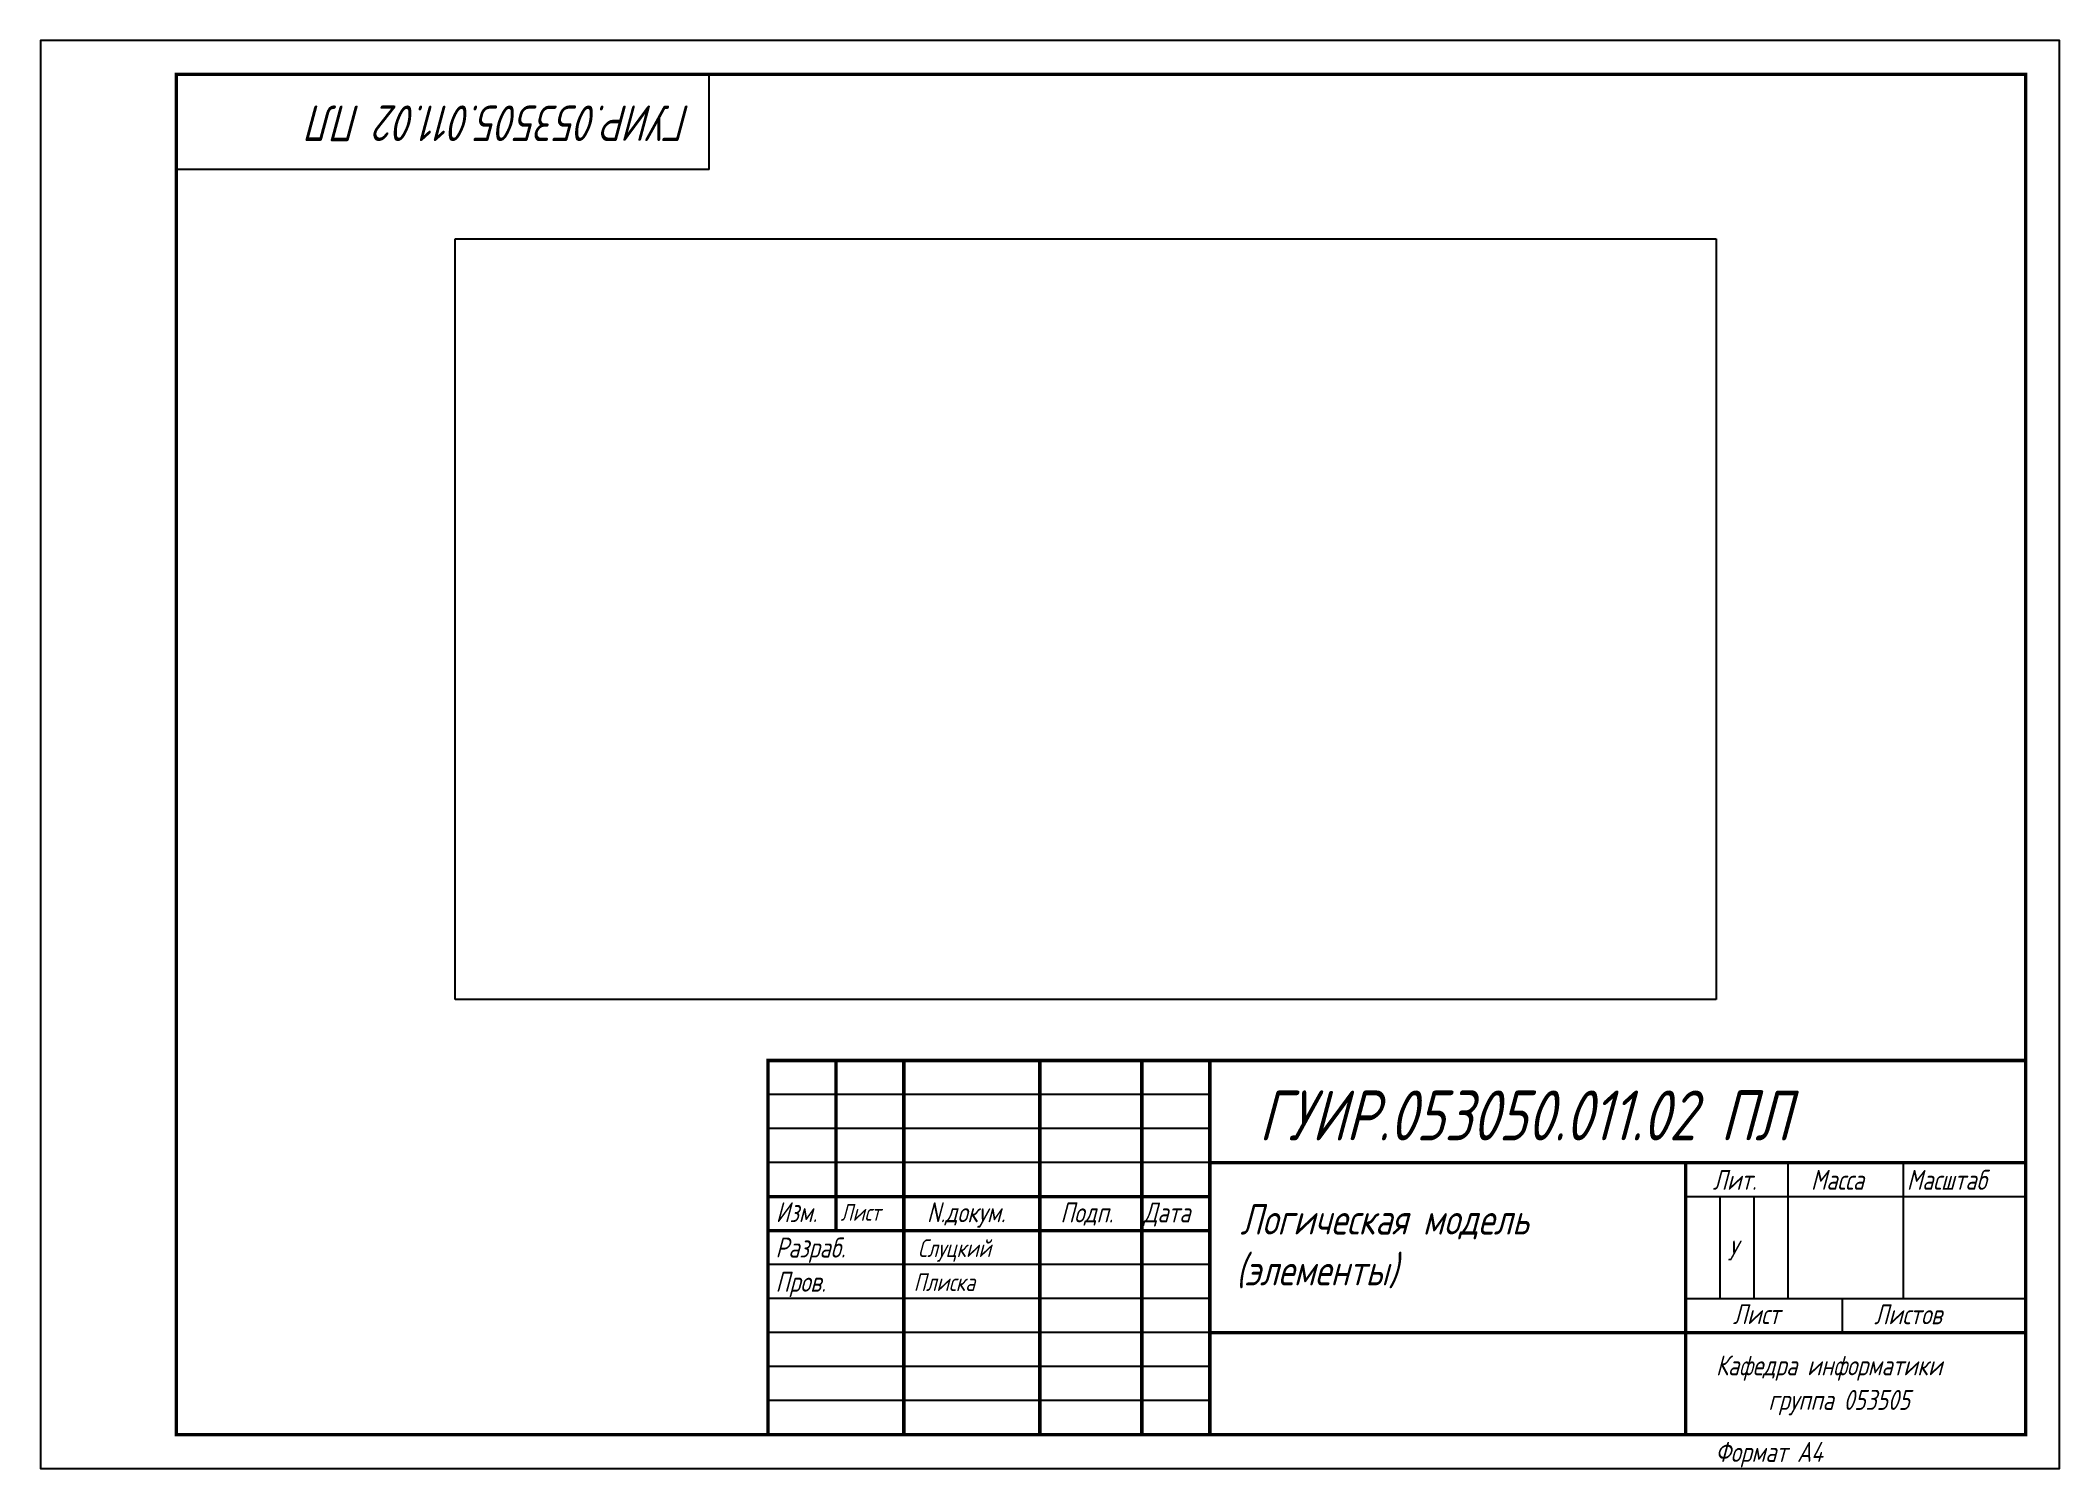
# Model space of a CAD drawing. Header units: millimetres. Extents: x 113 to 410, y 123 to 333.
import ezdxf

# ---------------------------------------------------------------- set-up
doc = ezdxf.new("R2010")
doc.units = ezdxf.units.MM
doc.layers.add('Sensor', color=7, linetype='Continuous')
doc.layers.add('Текст', color=7, linetype='Continuous', lineweight=25)
doc.styles.add('стиль1', font='romans.shx', dxfattribs={"width": 0.75, "oblique": 15, "height": 3.5})
picture_1 = doc.add_image_def('image1.png', size_in_pixel=(4434, 2674))

msp = doc.modelspace()

# ---------------------------------------------------------------- linework, layer by layer
for p, q in [((285.13, 178.29), (220.13, 178.29)), ((285.13, 173.29), (220.13, 173.29)), ((285.13, 168.29), (220.13, 168.29)), ((370.13, 168.29), (370.13, 163.29)), ((387.13, 168.29), (387.13, 163.29)), ((355.13, 163.29), (405.13, 163.29)), ((360.13, 163.29), (360.13, 148.29)), ((365.13, 163.29), (365.13, 148.29)), ((370.13, 163.29), (370.13, 148.29)), ((387.13, 163.29), (387.13, 148.29)), ((285.13, 153.29), (220.13, 153.29)), ((285.13, 148.29), (220.13, 148.29)), ((355.13, 148.29), (405.13, 148.29)), ((378.13, 148.29), (378.13, 143.29)), ((285.13, 143.29), (220.13, 143.29)), ((285.13, 138.29), (220.13, 138.29)), ((285.13, 133.29), (220.13, 133.29))]:
    msp.add_line(p, q)
at = {"const_width": 0.5}
for points in [[(405.13, 183.29), (220.13, 183.29), (220.13, 128.29)], [(230.13, 183.29), (230.13, 158.29)], [(240.13, 183.29), (240.13, 128.29)], [(260.13, 128.29), (260.13, 183.29)], [(275.13, 183.29), (275.13, 128.29)], [(285.13, 128.29), (285.13, 183.29)], [(405.13, 168.29), (285.13, 168.29)], [(355.13, 128.29), (355.13, 168.29)], [(285.13, 163.29), (220.13, 163.29)], [(285.13, 158.29), (220.13, 158.29)], [(405.13, 143.29), (285.13, 143.29)]]:
    msp.add_lwpolyline(points, dxfattribs=at)
at = {"layer": 'Sensor'}
for q in [(211.47, 328.29), (133.13, 314.29)]:
    msp.add_line((211.47, 314.29), q, dxfattribs=at)
at = {"layer": 'Текст'}
msp.add_lwpolyline([(120.13, 123.29), (410.13, 123.29), (410.13, 333.29), (113.13, 333.29), (113.13, 123.29)], close=True, dxfattribs=at)
at = {"layer": 'Текст', "const_width": 0.5}
msp.add_lwpolyline([(405.13, 128.29), (133.13, 128.29), (133.13, 328.29), (405.13, 328.29)], close=True, dxfattribs=at)

# ---------------------------------------------------------------- texts
at = {"layer": 'Sensor', "style": 'стиль1', "oblique": 15, "width": 0.75}
msp.add_text('ГУИР.053505.011.02 ПЛ ', height=5.2255, rotation=180, dxfattribs=at).set_placement((208.84, 323.72))
at = {"layer": 'Текст', "style": 'стиль1', "oblique": 15, "width": 0.75}
for s, height, p in [('ГУИР.053050.011.02 ПЛ', 7.3365, (292.35, 171.55)), ('Лит.', 2.935, (359.11, 164.28)), ('Масса', 2.935, (373.55, 164.28)), ('Масштаб', 2.935, (387.65, 164.28)), ('Изм.', 2.935, (221.3, 159.53)), ('Лист', 2.5, (230.81, 159.72)), ('N.докум.', 2.935, (243.53, 159.51)), ('Подп.', 2.935, (263.15, 159.48)), ('Дата', 2.935, (275.35, 159.48)), ('Логическая модель', 4.5, (289.62, 157.7)), ('Разраб.', 2.935, (221.25, 154.32)), ('(элементы)', 4.5, (288.97, 150.23)), ('У', 2.93, (361.28, 153.88)), ('Пров.', 2.935, (221.26, 149.29)), ('Лист ', 2.935, (362.07, 144.53)), ('Листов ', 2.935, (382.84, 144.51)), ('Формат А4', 2.935, (359.47, 124.27))]:
    msp.add_text(s, height=height, dxfattribs=at).set_placement(p)
at = {"layer": 'Текст', "color": 7, "style": 'стиль1', "oblique": 15, "width": 0.75}
for s, height, p in [('Слуцкий', 2.6, (242.2, 154.4)), ('Плиска', 2.6, (241.58, 149.4)), ('Кафедра информатики', 2.9346, (359.58, 137)), ('группа 053505', 2.9346, (367.29, 131.92))]:
    msp.add_text(s, height=height, dxfattribs=at).set_placement(p)

# ---------------------------------------------------------------- pictures from other files: only their frames are drawn
image = msp.add_image(picture_1, insert=(174.13, 192.28), size_in_units=(185.46, 111.84))
image.dxf.flags = 7

doc.saveas('drawing.dxf')
